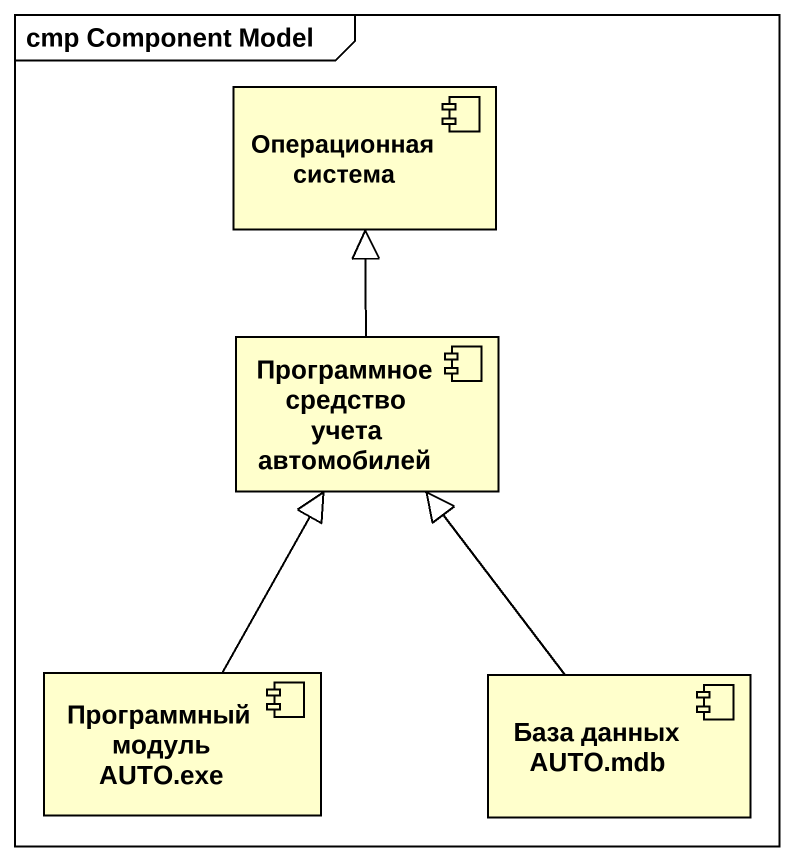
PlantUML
@startuml
mainframe cmp Component Model
component "Операционная система" as Операционная_система
component "Программное средство учета автомобилей" as Программное_средство_учета
component "Программный модуль AUTO.exe" as Программный_модуль_AUTO_exe
component "База данных AUTO.mdb" as База_данных_AUTO_mdb
Программное_средство_учета -up-|> Операционная_система
Программный_модуль_AUTO_exe -up-|> Программное_средство_учета
База_данных_AUTO_mdb -up-|> Программное_средство_учета
@enduml
